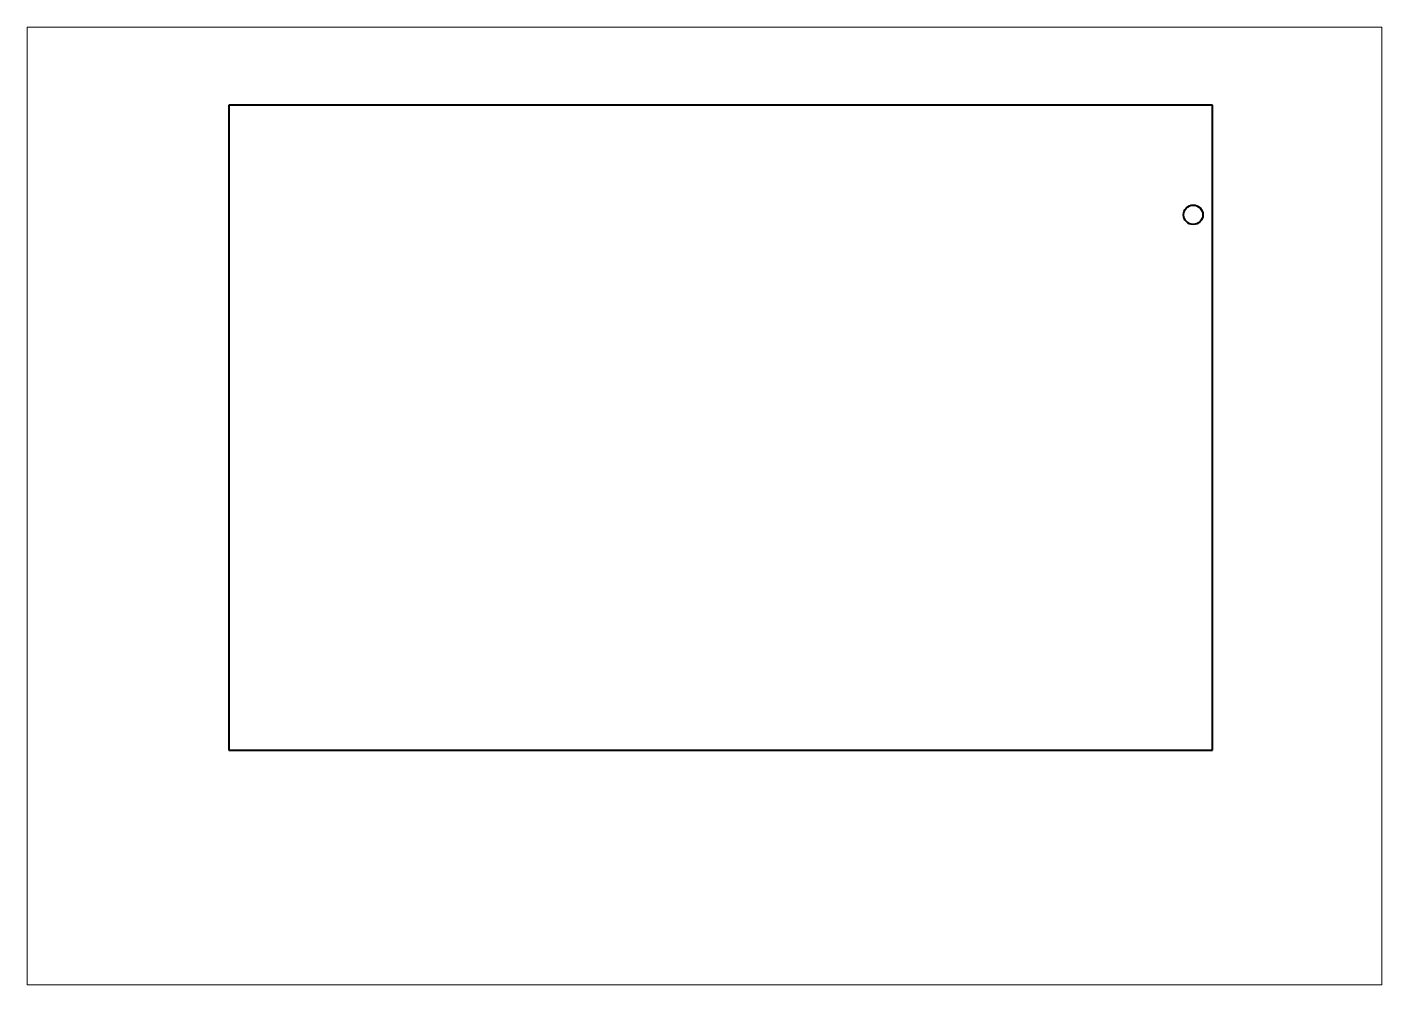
# Paper-space layout 'Sheet' of a CAD drawing. Header units: millimetres. Extents: x 0 to 420, y 0 to 297.
# The model-space entities are those that its viewports show. They can reach past a viewport. Long polylines and large blocks are cut down to what shows.
import ezdxf

# ---------------------------------------------------------------- set-up
doc = ezdxf.new("R2010")
doc.units = ezdxf.units.MM
doc.layers.add('Geometries', color=7, linetype='Continuous')

msp = doc.modelspace()

# ---------------------------------------------------------------- linework, layer by layer
at = {"layer": 'Geometries', "linetype": 'Continuous', "lineweight": 40}
for p, q in [((367.5, 272.8), (62.5, 272.8)), ((62.5, 272.8), (62.5, 72.8)), ((367.5, 72.8), (367.5, 272.8)), ((62.5, 72.8), (367.5, 72.8))]:
    msp.add_line(p, q, dxfattribs=at)
msp.add_circle((361.5, 238.8), 3, dxfattribs=at)

psp = doc.layouts.new('Sheet')

# ---------------------------------------------------------------- viewports
at = {"layer": '0'}
psp.add_viewport(center=(210, 148.5), size=(420, 297), view_center_point=(210, 148.5), view_height=297, dxfattribs=at)

doc.saveas('drawing.dxf')
